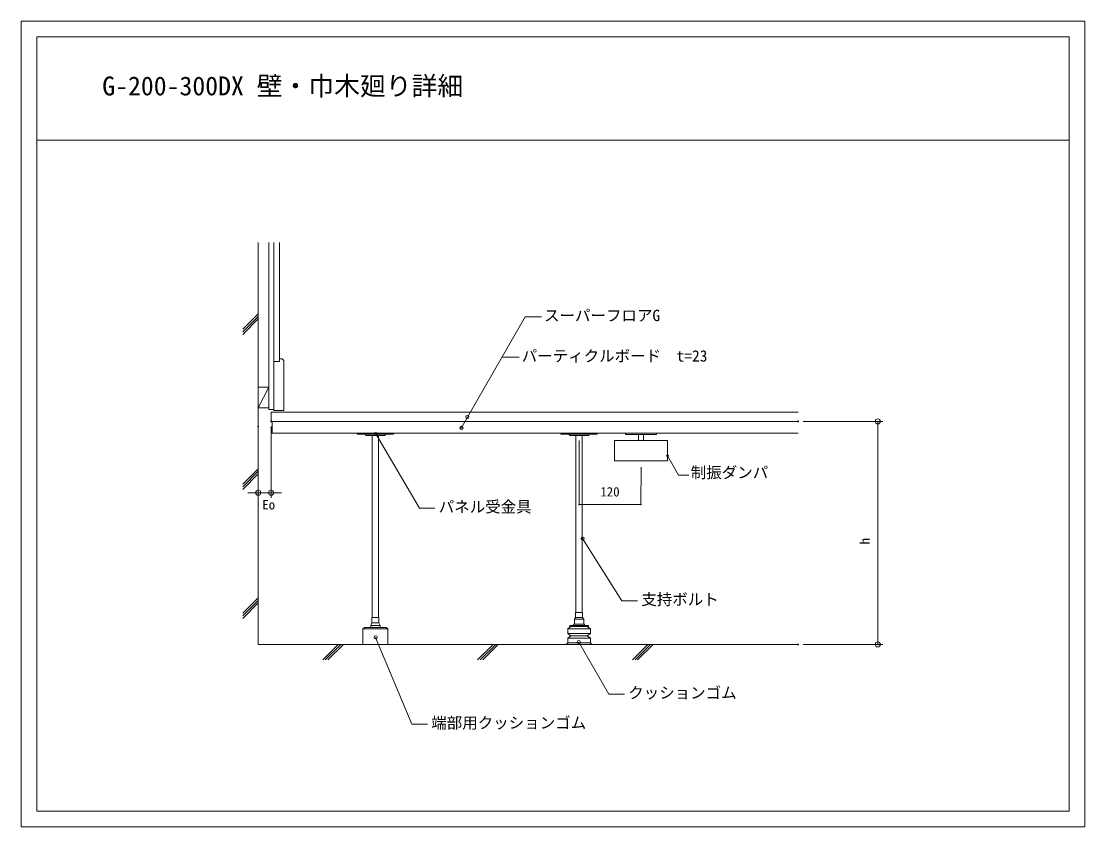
# Model space of a CAD drawing. Units: millimetres, scale not verified. Extents: x -1030 to 1030, y -780 to 780.
import ezdxf
from ezdxf.enums import TextEntityAlignment as Align

# ---------------------------------------------------------------- set-up
doc = ezdxf.new("R2010")
doc.units = ezdxf.units.MM
doc.header["$LTSCALE"] = 2
doc.header["$PDMODE"] = 32
doc.header["$PDSIZE"] = 1.6
for name, color, linetype, lineweight in [('0-0_0', 7, 'Continuous', 9), ('0-1_WAKU', 4, 'Continuous', 18), ('0-4_納まり', 7, 'Continuous', 18), ('0-7_UFG納まり文字', 7, 'Continuous', 9), ('0-8_UFG納まり', 7, 'Continuous', 18), ('2-6', 7, 'Continuous', 18), ('2-7_waku2', 7, 'Continuous', 18)]:
    doc.layers.add(name, color=color, linetype=linetype, lineweight=lineweight)
doc.layers.add('0-6_納まり文字', color=7, linetype='Continuous')
doc.styles.add('ＭＳ ゴシック', font='')
doc.styles.get('ＭＳ ゴシック').set_extended_font_data('MS Gothic')

# ---------------------------------------------------------------- blocks, each defined once
blk = doc.blocks.new('_DOTSMALL')
at = {"layer": '0-0_0'}
blk.add_line((0.0625, 0), (-0.0625, 0), dxfattribs=at)
blk.add_circle((0, 0), 0.0625, dxfattribs=at)
blk = doc.blocks.new('_Origin')
at = {"layer": '0-0_0'}
blk.add_line((0, 0), (-1, 0), dxfattribs=at)
blk.add_circle((0, 0), 0.5, dxfattribs=at)

msp = doc.modelspace()

# ---------------------------------------------------------------- linework, layer by layer
at = {"layer": '0-1_WAKU'}
for p, q in [((-1000.19, 750.03), (999.81, 750.03)), ((999.81, 750.03), (999.81, -749.97)), ((-1000.19, 550.03), (999.81, 550.03)), ((-1000.19, -749.97), (999.81, -749.97))]:
    msp.add_line(p, q, dxfattribs=at)
msp.add_lwpolyline([(-1000.19, 750.03), (-1000.19, 550.03), (-1000.19, -749.97)], dxfattribs=at)
at = {"layer": '0-4_納まり'}
for p, q in [((-550.742, 351.869), (-550.742, 28.063)), ((-541.242, 351.869), (-541.242, 121.063)), ((-529.742, 351.869), (-529.742, 121.063)), ((-571.242, 213.484), (-601.242, 183.484)), ((-571.242, 208.484), (-601.242, 178.484)), ((-571.242, 203.484), (-601.242, 173.484)), ((-524.742, 126.063), (-529.742, 126.063)), ((-524.742, 126.063), (-521.742, 123.063)), ((-541.242, 121.063), (-529.742, 121.063)), ((-521.742, 26.063), (-521.742, 123.063)), ((-550.742, 71.063), (-571.242, 31.063)), ((-550.742, 71.063), (-571.242, 71.063)), ((-550.742, 31.063), (-571.242, 31.063)), ((-541.242, 28.063), (-550.742, 28.063)), ((-546.242, 23.063), (474.541, 23.063)), ((-546.242, 23.063), (-546.242, 5.063)), ((-546.242, 5.063), (474.541, 5.063)), ((-544.242, -17.937), (-544.242, 5.063)), ((-544.242, -17.937), (474.541, -17.937)), ((165.258, -32.237), (165.258, -20.237)), ((175.258, -32.237), (175.258, -20.237)), ((221.758, -32.237), (118.758, -32.237)), ((118.758, -32.237), (118.758, -71.237)), ((221.758, -71.237), (221.758, -32.237)), ((118.758, -71.237), (221.758, -71.237)), ((-571.242, -86.516), (-601.242, -116.516)), ((-571.242, -91.516), (-601.242, -121.516)), ((-571.242, -96.516), (-601.242, -126.516)), ((-571.242, -336.516), (-601.242, -366.516)), ((-571.242, -341.516), (-601.242, -371.516)), ((-571.242, -346.516), (-601.242, -376.516)), ((-416.242, -426.937), (-446.242, -456.937)), ((-411.242, -426.937), (-441.242, -456.937)), ((-406.242, -426.937), (-436.242, -456.937)), ((-116.242, -426.937), (-146.242, -456.937)), ((-111.242, -426.937), (-141.242, -456.937)), ((-106.242, -426.937), (-136.242, -456.937)), ((183.758, -426.937), (153.758, -456.937)), ((188.758, -426.937), (158.758, -456.937)), ((193.758, -426.937), (163.758, -456.937))]:
    msp.add_line(p, q, dxfattribs=at)
at = {"layer": '0-4_納まり', "lineweight": 9}
for p, q in [((484.541, 5.063), (638.896, 5.063)), ((-571.242, -14.937), (-571.242, -143.157)), ((-546.242, -4.937), (-546.242, -143.157)), ((628.896, -4.937), (628.896, -416.937)), ((-581.242, -133.157), (-591.242, -133.157)), ((-546.242, -133.157), (-571.242, -133.157)), ((-536.242, -133.157), (-526.242, -133.157)), ((484.541, -426.937), (638.896, -426.937))]:
    msp.add_line(p, q, dxfattribs=at)
at = {"layer": '0-4_納まり'}
for points in [[(-571.242, 351.869), (-571.242, -426.937), (474.541, -426.937)], [(-541.242, 121.063), (-541.242, 26.063), (-521.742, 26.063)]]:
    msp.add_lwpolyline(points, dxfattribs=at)
msp.add_lwpolyline([(140.258, -20.237), (200.258, -20.237), (200.258, -17.937), (140.258, -17.937)], close=True, dxfattribs=at)
for p in [(-546.242, 5.063), (474.541, 5.063), (-571.242, -4.937), (-571.242, -133.157), (474.541, -426.937), (628.896, -426.937)]:
    msp.add_point(p, dxfattribs=at)
at = {"layer": '0-7_UFG納まり文字'}
for p, q in [((-97.275, 129.271), (-65.779, 129.271)), ((-343.35, -19.152), (-259.063, -162.876)), ((-259.063, -162.876), (-229.063, -162.876)), ((57.211, -221.57), (133.397, -342.197)), ((133.397, -342.197), (163.397, -342.197)), ((-343.832, -413.174), (-273.434, -581.29)), ((49.833, -422.308), (108.058, -523.156)), ((108.058, -523.156), (138.058, -523.156)), ((-273.434, -581.29), (-243.434, -581.29))]:
    msp.add_line(p, q, dxfattribs=at)
for points in [[(-177.892, -7.828), (-54.045, 207.667), (-22.549, 207.667)], [(221.758, -61.824), (243.196, -98.956), (263.196, -98.956)]]:
    msp.add_lwpolyline(points, dxfattribs=at)
for centre, radius in [((-166.074, 13.627), 3), ((-343.35, -19.203), 3), ((-177.503, -7.329), 3), ((221.758, -61.824), 2), ((57.211, -221.621), 3), ((-343.832, -413.174), 3), ((-343.832, -413.174), 3), ((49.833, -422.308), 3), ((49.833, -422.308), 3)]:
    msp.add_circle(centre, radius, dxfattribs=at)
at = {"layer": '0-8_UFG納まり'}
for p, q in [((15.258, -19.937), (85.258, -19.937)), ((85.258, -19.937), (85.258, -17.937)), ((-350.242, -374.937), (-350.242, -21.937)), ((-338.242, -374.937), (-338.242, -21.937)), ((44.258, -364.937), (44.258, -21.937)), ((56.258, -364.937), (56.258, -21.937)), ((-353.242, -389.937), (-351.242, -384.937)), ((-353.242, -389.937), (-353.242, -393.937)), ((-335.242, -389.937), (-335.242, -393.937)), ((39.758, -389.937), (39.758, -387.937)), ((41.258, -387.937), (41.258, -377.937)), ((57.258, -374.937), (43.258, -374.937)), ((-368.242, -396.937), (-320.242, -396.937)), ((28.258, -396.937), (72.258, -396.937)), ((72.258, -405.937), (28.258, -405.937)), ((34.258, -409.937), (66.258, -409.937)), ((28.258, -423.937), (28.258, -414.937)), ((28.258, -414.937), (72.258, -414.937)), ((28.258, -423.937), (72.258, -423.937)), ((72.258, -414.937), (72.258, -423.937)), ((72.258, -423.937), (75.258, -426.937))]:
    msp.add_line(p, q, dxfattribs=at)
for points in [[(-379.242, -17.937), (-379.242, -19.937), (-309.242, -19.937), (-309.242, -17.937)], [(57.258, -364.937), (57.258, -374.937), (59.258, -377.937), (41.258, -377.937), (43.258, -374.937), (43.258, -364.937)], [(-337.242, -384.937), (-337.242, -374.937), (-351.242, -374.937), (-351.242, -384.937)], [(50.258, -389.937), (68.258, -389.937), (68.258, -391.937), (32.258, -391.937), (32.258, -389.937)], [(-320.242, -426.937), (-320.242, -396.937), (-323.242, -393.937), (-365.242, -393.937), (-368.242, -396.937), (-368.242, -426.937)]]:
    msp.add_lwpolyline(points, close=True, dxfattribs=at)
for points in [[(85.258, -17.937), (15.258, -17.937), (15.258, -19.937)], [(-326.242, -21.937), (-344.242, -21.937), (-362.242, -21.937)], [(68.258, -21.937), (50.258, -21.937), (32.258, -21.937)], [(-337.242, -384.937), (-335.242, -389.937), (-353.242, -389.937)], [(60.758, -389.937), (60.758, -387.937), (39.858, -387.937)], [(50.258, -387.937), (59.258, -387.937), (59.258, -377.937)], [(28.258, -414.937), (34.258, -409.937), (28.258, -405.937), (28.258, -396.937), (34.258, -391.937)], [(66.258, -391.937), (72.258, -396.937), (72.258, -405.937), (66.258, -409.937), (72.258, -414.937)], [(75.258, -426.937), (25.258, -426.937), (28.258, -423.937)]]:
    msp.add_lwpolyline(points, dxfattribs=at)
for centre, start, end in [((-362.242, -19.937), 180, 270), ((-326.242, -19.937), 270, 0), ((32.258, -19.937), 180, 270), ((68.258, -19.937), 270, 0)]:
    msp.add_arc(centre, 2, start, end, dxfattribs=at)
at = {"layer": '2-6'}
for p, q in [((50.258, -31.937), (50.258, -155.884)), ((170.77, -83.418), (170.258, -155.884)), ((170.258, -155.884), (50.258, -155.884))]:
    msp.add_line(p, q, dxfattribs=at)
at = {"layer": '2-7_waku2'}
msp.add_lwpolyline([(-1030.19, 780.03), (1029.81, 780.03), (1029.81, -779.97), (-1030.19, -779.97)], close=True, dxfattribs=at)

# ---------------------------------------------------------------- block references
at = {"layer": '0-4_納まり', "xscale": 10, "yscale": 10}
for p, rotation in [((628.896, 5.063), 90), ((-546.242, -133.157), 180), ((628.896, -426.937), 270)]:
    msp.add_blockref('_Origin', p, dxfattribs=dict(at, rotation=rotation))
msp.add_blockref('_Origin', (-571.242, -133.157), dxfattribs=at)
at = {"layer": '2-6', "xscale": 10, "yscale": 10, "rotation": 180}
msp.add_blockref('_DOTSMALL', (50.258, -155.884), dxfattribs=at)
at = {"layer": '2-6', "xscale": 10, "yscale": 10}
msp.add_blockref('_DOTSMALL', (170.258, -155.884), dxfattribs=at)

# ---------------------------------------------------------------- texts
at = {"layer": '0-4_納まり', "style": 'ＭＳ ゴシック'}
msp.add_text('Eo', height=18.33, dxfattribs=at).set_placement((-563.369, -170.961), align=Align.BOTTOM_LEFT)
msp.add_text('h', height=18.33, rotation=90, dxfattribs=at).set_placement((618.44, -233.216), align=Align.BOTTOM_LEFT)
at = {"layer": '0-6_納まり文字', "style": 'ＭＳ ゴシック'}
for s, height, p in [('G-200-300DX 壁・巾木廻り詳細', 36.66, (-873.37, 625.482)), ('スーパーフロアG', 21.99, (-17.549, 192.667)), ('パーティクルボード\u3000t=23', 21.99, (-60.779, 114.271)), ('制振ダンパ', 21.99, (266.704, -111.438)), ('パネル受金具', 21.99, (-221.563, -177.876)), ('支持ボルト', 21.99, (170.897, -357.197)), ('クッションゴム', 21.99, (145.558, -538.156)), ('端部用クッションゴム', 21.99, (-235.934, -596.29))]:
    msp.add_text(s, height=height, dxfattribs=at).set_placement(p, align=Align.BOTTOM_LEFT)
at = {"layer": '2-6', "style": 'ＭＳ ゴシック'}
msp.add_text('120', height=18.33, dxfattribs=at).set_placement((91.508, -145.884), align=Align.BOTTOM_LEFT)

doc.saveas('drawing.dxf')
